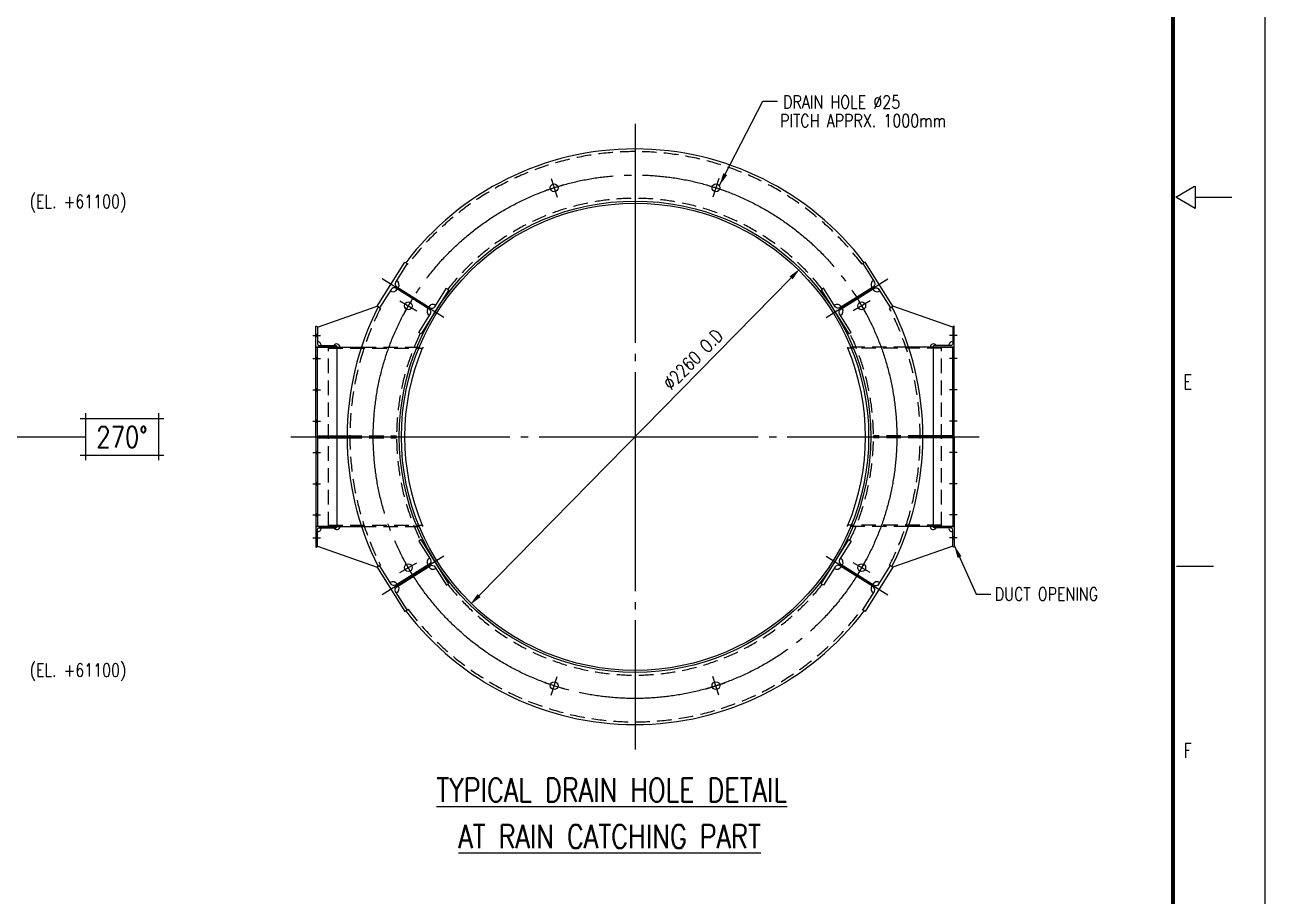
# Model space of a CAD drawing. Header units: millimetres. Extents: x 0 to 134087, y -49114 to 20834.
# Drawn here: x 52585 to 58531, y -25601 to -21424 of the extents above; entities that cross this region are included whole.
import ezdxf
from ezdxf.enums import TextEntityAlignment as Align

# ---------------------------------------------------------------- set-up
doc = ezdxf.new("R2010")
doc.units = ezdxf.units.MM
doc.header["$LTSCALE"] = 35
doc.linetypes.add('JNK-CENTER', pattern=[34, 30, -1.5, 1, -1.5])
doc.linetypes.add('JNK-HIDDEN', pattern=[3, 2, -1])
for name, color, linetype in [('CEN-R', 1, 'JNK-CENTER'), ('CON-C', 4, 'Continuous'), ('CON-G', 3, 'Continuous'), ('CON-Y', 2, 'Continuous'), ('Dim-W', 7, 'Continuous'), ('HID-Y', 2, 'JNK-HIDDEN'), ('STL-OBJT', 7, 'Continuous'), ('TXT-Y', 2, 'Continuous')]:
    doc.layers.add(name, color=color, linetype=linetype)
doc.styles.add('ROMANS', font='ROMANS.shx', dxfattribs={"width": 0.8})
doc.styles.add('SIMPLEX', font='simplex.shx', dxfattribs={"width": 0.8})
doc.dimstyles.new('DIM25', dxfattribs={"dimscale": 25, "dimtxt": 2.5, "dimasz": 2.5, "dimexe": 1, "dimexo": 1, "dimgap": 1, "dimtad": 1, "dimdec": 1, "dimdsep": 46, "dimtxsty": 'SIMPLEX', "dimcen": 0, "dimclrt": 2, "dimazin": 2, "dimtfac": 1, "dimtdec": 1, "dimtix": 1, "dimtmove": 2, "dimatfit": 0, "dimfxl": 0.18, "dimtolj": 1, "dimtzin": 0, "dimarcsym": 0})

# ---------------------------------------------------------------- blocks, each defined once
blk = doc.blocks.new('TITLE')
at = {"color": 7}
for p, q in [((841, 0), (841, 594.85)), ((823.88, 301.14), (827.42, 303.26)), ((827.56, 303.26), (827.56, 299.02)), ((827.56, 299.02), (823.88, 301.14)), ((827.56, 301.14), (834.63, 301.14)), ((824.02, 230.41), (831.1, 230.41))]:
    blk.add_line(p, q, dxfattribs=at)
at = {"color": 7, "const_width": 0.707}
blk.add_lwpolyline([(823.32, 17.33), (823.32, 577.17)], dxfattribs=at)
at = {"color": 7, "style": 'ROMANS', "width": 0.7}
for s, p in [('E', (826.15, 265.77)), ('F', (826.15, 195.04))]:
    blk.add_text(s, height=2.83, dxfattribs=at).set_placement(p, align=Align.MIDDLE)
blk = doc.blocks.new('NORTH-AG')
at = {"layer": 'CON-Y'}
for p, q in [((-8, 3.5), (8, 3.5)), ((-7, 4.5), (-7, -4.5)), ((7, 4.5), (7, -4.5)), ((-8, -3.5), (8, -3.5))]:
    blk.add_line(p, q, dxfattribs=at)
at = {"layer": 'CON-C', "style": 'SIMPLEX', "width": 0.8}
blk.add_attdef('0', text='', height=4, dxfattribs=at).set_placement((0, -2.06), align=Align.CENTER)
blk = doc.blocks.new('*D1195')
at = {"layer": 'DEFPOINTS', "color": 0, "transparency": 16777216}
for p in [(56302.1, -22592.4), (54718.7, -24205)]:
    blk.add_point(p, dxfattribs=at)
at = {"layer": 'Dim-W', "color": 0, "lineweight": -2, "transparency": 16777216}
blk.add_line((54762.5, -24160.5), (56258.3, -22637), dxfattribs=at)
at = {"layer": 'Dim-W', "color": 0, "transparency": 16777216}
for points in [[(56250.8, -22629.7), (56265.7, -22644.3), (56302.1, -22592.4)], [(54755.1, -24153.2), (54769.9, -24167.7), (54718.7, -24205)]]:
    blk.add_solid(points, dxfattribs=at)
at = {"layer": 'Dim-W', "color": 2, "transparency": 16777216, "insert": (55788.2, -23027.8), "char_height": 62.5, "attachment_point": 5, "rotation": 45.52499, "style": 'SIMPLEX', "bg_fill": 3, "box_fill_scale": 1.1, "bg_fill_color": 256, "bg_fill_true_color": 13158600, "bg_fill_transparency": 0}
blk.add_mtext('\\A1;∅2260 O.D', dxfattribs=at)

msp = doc.modelspace()

# ---------------------------------------------------------------- linework, layer by layer
at = {"layer": 'CEN-R'}
for p, q in [((55510.3927, -21898.7306), (55510.3927, -24898.7306)), ((55108.0502, -22160.4477), (55137.0916, -22249.828)), ((55912.7352, -22160.4477), (55883.6938, -22249.828)), ((55167.261, -22190.6172), (55077.8808, -22219.6586)), ((55853.5244, -22190.6172), (55942.9046, -22219.6586)), ((54594.5008, -22826.4178), (54297.6839, -22640.9461)), ((56426.2847, -22826.4178), (56723.1015, -22640.9461)), ((54382.8261, -22747.7297), (54464.2151, -22794.7197)), ((54447.0156, -22730.5302), (54400.0256, -22811.9192)), ((56637.9593, -22747.7297), (56556.5703, -22794.7197)), ((56573.7698, -22730.5302), (56620.7598, -22811.9192)), ((53965.3927, -22913.7306), (54002.3927, -22913.7306)), ((57055.3927, -22913.7306), (57018.3927, -22913.7306)), ((53965.3927, -23023.7306), (54002.3927, -23023.7306)), ((57055.3927, -23023.7306), (57018.3927, -23023.7306)), ((53965.3927, -23173.7306), (54002.3927, -23173.7306)), ((57055.3927, -23173.7306), (57018.3927, -23173.7306)), ((53965.3927, -23323.7306), (54002.3927, -23323.7306)), ((57055.3927, -23323.7306), (57018.3927, -23323.7306)), ((49984.2682, -23398.7306), (52684.2682, -23398.7306)), ((52684.2682, -23398.7306), (52775.9877, -23398.7306)), ((53860.3927, -23398.7306), (57160.3927, -23398.7306)), ((53965.3927, -23473.7306), (54002.3927, -23473.7306)), ((57055.3927, -23473.7306), (57018.3927, -23473.7306)), ((53965.3927, -23623.7306), (54002.3927, -23623.7306)), ((57055.3927, -23623.7306), (57018.3927, -23623.7306)), ((53965.3927, -23773.7306), (54002.3927, -23773.7306)), ((57055.3927, -23773.7306), (57018.3927, -23773.7306)), ((53965.3927, -23883.7306), (54002.3927, -23883.7306)), ((57055.3927, -23883.7306), (57018.3927, -23883.7306)), ((54594.5008, -23971.0434), (54297.6839, -24156.5152)), ((54382.8261, -24049.7315), (54464.2151, -24002.7415)), ((54447.0156, -24066.931), (54400.0256, -23985.542)), ((56426.2847, -23971.0434), (56723.1015, -24156.5152)), ((56637.9593, -24049.7315), (56556.5703, -24002.7415)), ((56573.7698, -24066.931), (56620.7598, -23985.542)), ((55108.0502, -24637.0135), (55137.0916, -24547.6332)), ((55912.7352, -24637.0135), (55883.6938, -24547.6332)), ((55167.261, -24606.8441), (55077.8808, -24577.8027)), ((55853.5244, -24606.8441), (55942.9046, -24577.8027))]:
    msp.add_line(p, q, dxfattribs=at)
at = {"layer": 'CON-G'}
for p, q in [((54418.1989, -22568.8549), (54422.2077, -22571.3598)), ((56602.5865, -22568.8549), (56598.5777, -22571.3598)), ((53987.3927, -22873.7306), (54273.8464, -22773.448)), ((57033.3927, -22873.7306), (56746.939, -22773.448)), ((54285.7191, -22780.8669), (54289.7279, -22783.3719)), ((56735.0663, -22780.8669), (56731.0575, -22783.3719)), ((53980.3927, -22968.7306), (54199.0956, -22968.7306)), ((53980.3927, -23398.7306), (53980.3927, -22968.7306)), ((53987.3927, -23398.7306), (53987.3927, -22968.7306)), ((54080.3927, -22968.7306), (54080.3927, -23828.7306)), ((57040.3927, -22968.7306), (56821.6898, -22968.7306)), ((56940.3927, -22968.7306), (56940.3927, -23828.7306)), ((57033.3927, -23398.7306), (57033.3927, -22968.7306)), ((57040.3927, -23398.7306), (57040.3927, -22968.7306)), ((53980.3927, -23398.7306), (53980.3927, -23828.7306)), ((53987.3927, -23393.7306), (54130.4018, -23393.7306)), ((53987.3927, -23398.7306), (53987.3927, -23828.7306)), ((53987.3927, -23403.7306), (54130.4018, -23403.7306)), ((57033.3927, -23393.7306), (56890.3837, -23393.7306)), ((57033.3927, -23403.7306), (56890.3837, -23403.7306)), ((57033.3927, -23398.7306), (57033.3927, -23828.7306)), ((57040.3927, -23398.7306), (57040.3927, -23828.7306)), ((53980.3927, -23828.7306), (54199.0956, -23828.7306)), ((57040.3927, -23828.7306), (56821.6898, -23828.7306)), ((53987.3927, -23923.7306), (54273.8464, -24024.0132)), ((57033.3927, -23923.7306), (56746.939, -24024.0132)), ((54285.7191, -24016.5943), (54289.7279, -24014.0893)), ((56735.0663, -24016.5943), (56731.0575, -24014.0893)), ((54418.1989, -24228.6063), (54422.2077, -24226.1014)), ((56602.5865, -24228.6063), (56598.5777, -24226.1014))]:
    msp.add_line(p, q, dxfattribs=at)
for points in [[(54485.8585, -22905.9278), (54473.9858, -22898.509), (54529.3623, -22809.888, 0.414213562), (54524.2723, -22787.8405), (54363.1431, -22687.1558, 0.414213562), (54341.0957, -22692.2459), (54285.7191, -22780.8669), (54273.8464, -22773.448), (54406.3262, -22561.436), (54418.1989, -22568.8549), (54362.8224, -22657.4759, 0.414213562), (54367.9124, -22679.5234), (54529.0416, -22780.208, 0.414213562), (54551.089, -22775.118), (54606.4656, -22686.497), (54618.3383, -22693.9158)], [(56534.927, -22905.9278), (56546.7996, -22898.509), (56491.4231, -22809.888, -0.414213562), (56496.5131, -22787.8405), (56657.6423, -22687.1558, -0.414213562), (56679.6898, -22692.2459), (56735.0663, -22780.8669), (56746.939, -22773.448), (56614.4592, -22561.436), (56602.5865, -22568.8549), (56657.9631, -22657.4759, -0.414213562), (56652.873, -22679.5234), (56491.7439, -22780.208, -0.414213562), (56469.6964, -22775.118), (56414.3198, -22686.497), (56402.4472, -22693.9158)], [(53980.3927, -22968.7306), (53980.3927, -22868.7306), (53982.3927, -22868.7306, -0.414213562), (53987.3927, -22873.7306), (53987.3927, -22951.7306, 0.414213562), (53997.3927, -22961.7306), (54075.3927, -22961.7306, -0.414213562), (54080.3927, -22966.7306), (54080.3927, -22968.7306)], [(57040.3927, -22968.7306), (57040.3927, -22868.7306), (57038.3927, -22868.7306, 0.414213562), (57033.3927, -22873.7306), (57033.3927, -22951.7306, -0.414213562), (57023.3927, -22961.7306), (56945.3927, -22961.7306, 0.414213562), (56940.3927, -22966.7306), (56940.3927, -22968.7306)], [(53980.3927, -23828.7306), (53980.3927, -23928.7306), (53982.3927, -23928.7306, 0.414213562), (53987.3927, -23923.7306), (53987.3927, -23845.7306, -0.414213562), (53997.3927, -23835.7306), (54075.3927, -23835.7306, 0.414213562), (54080.3927, -23830.7306), (54080.3927, -23828.7306)], [(57040.3927, -23828.7306), (57040.3927, -23928.7306), (57038.3927, -23928.7306, -0.414213562), (57033.3927, -23923.7306), (57033.3927, -23845.7306, 0.414213562), (57023.3927, -23835.7306), (56945.3927, -23835.7306, -0.414213562), (56940.3927, -23830.7306), (56940.3927, -23828.7306)], [(54485.8585, -23891.5334), (54473.9858, -23898.9522), (54529.3623, -23987.5733, -0.414213562), (54524.2723, -24009.6207), (54363.1431, -24110.3054, -0.414213562), (54341.0957, -24105.2153), (54285.7191, -24016.5943), (54273.8464, -24024.0132), (54406.3262, -24236.0252), (54418.1989, -24228.6063), (54362.8224, -24139.9853, -0.414213562), (54367.9124, -24117.9378), (54529.0416, -24017.2532, -0.414213562), (54551.089, -24022.3432), (54606.4656, -24110.9643), (54618.3383, -24103.5454)], [(56534.927, -23891.5334), (56546.7996, -23898.9522), (56491.4231, -23987.5733, 0.414213562), (56496.5131, -24009.6207), (56657.6423, -24110.3054, 0.414213562), (56679.6898, -24105.2153), (56735.0663, -24016.5943), (56746.939, -24024.0132), (56614.4592, -24236.0252), (56602.5865, -24228.6063), (56657.9631, -24139.9853, 0.414213562), (56652.873, -24117.9378), (56491.7439, -24017.2532, 0.414213562), (56469.6964, -24022.3432), (56414.3198, -24110.9643), (56402.4472, -24103.5454)]]:
    msp.add_lwpolyline(points, format="xyb", close=True, dxfattribs=at)
for centre, radius in [((55122.5764, -22205.1547), 18.75), ((55898.209, -22205.1547), 18.75), ((55510.3927, -23398.7306), 1130), ((55510.3927, -23398.7306), 1120), ((54423.5206, -22771.2247), 18.75), ((56597.2648, -22771.2247), 18.75), ((54423.5206, -24026.2365), 18.75), ((56597.2648, -24026.2365), 18.75), ((55122.5764, -24592.3065), 18.75), ((55898.209, -24592.3065), 18.75)]:
    msp.add_circle(centre, radius, dxfattribs=at)
for centre, radius, start, end in [((55510.3927, -23398.7306), 1380, 37.19695826, 142.80304174), ((54354.3436, -22671.0447), 25, 328, 58), ((56666.4418, -22671.0447), 25, 122, 212), ((54349.5744, -22678.6771), 25, 238, 328), ((56671.211, -22678.6771), 25, 212, 302), ((54542.6103, -22788.6868), 25, 58, 148), ((56478.1751, -22788.6868), 25, 32, 122), ((55510.3927, -23398.7306), 1380, 153.19695826, 206.80304174), ((54537.8411, -22796.3192), 25, 148, 238), ((56482.9444, -22796.3192), 25, 302, 32), ((55510.3927, -23398.7306), 1380, 333.19695826, 26.80304174), ((53990.3216, -22958.8017), 15, 348.73996217, 101.26003783), ((57030.4638, -22958.8017), 15, 78.73996217, 191.26003783), ((54080.3927, -22968.7306), 15, 0, 152.18186072), ((55510.3927, -23398.7306), 1105, 157.43629593, 202.56370407), ((55510.3927, -23398.7306), 1105, 337.43629593, 22.56370407), ((56940.3927, -22968.7306), 15, 27.81813928, 180), ((53990.3216, -23838.6595), 15, 258.73996217, 11.26003783), ((54080.3927, -23828.7306), 15, 207.81813928, 0), ((56940.3927, -23828.7306), 15, 180, 332.18186072), ((57030.4638, -23838.6595), 15, 168.73996217, 281.26003783), ((54537.8411, -24001.142), 25, 122, 212), ((54542.6103, -24008.7745), 25, 212, 302), ((56478.1751, -24008.7745), 25, 238, 328), ((56482.9444, -24001.142), 25, 328, 58), ((54349.5744, -24118.7841), 25, 32, 122), ((54354.3436, -24126.4165), 25, 302, 32), ((56666.4418, -24126.4165), 25, 148, 238), ((56671.211, -24118.7841), 25, 58, 148), ((55510.3927, -23398.7306), 1380, 217.19695826, 322.80304174)]:
    msp.add_arc(centre, radius, start, end, dxfattribs=at)
at = {"layer": 'CON-Y'}
msp.add_line((52775.9877, -23398.7306), (52875.9877, -23398.7306), dxfattribs=at)
at = {"layer": 'Dim-W', "ltscale": 0.5}
for points in [[(53987.3927, -22904.7306), (53980.3927, -22904.7306), (53987.3927, -22922.7306), (53980.3927, -22922.7306)], [(57033.3927, -22904.7306), (57040.3927, -22904.7306), (57033.3927, -22922.7306), (57040.3927, -22922.7306)], [(53987.3927, -23014.7306), (53980.3927, -23014.7306), (53987.3927, -23032.7306), (53980.3927, -23032.7306)], [(57033.3927, -23014.7306), (57040.3927, -23014.7306), (57033.3927, -23032.7306), (57040.3927, -23032.7306)], [(53987.3927, -23164.7306), (53980.3927, -23164.7306), (53987.3927, -23182.7306), (53980.3927, -23182.7306)], [(57033.3927, -23164.7306), (57040.3927, -23164.7306), (57033.3927, -23182.7306), (57040.3927, -23182.7306)], [(53987.3927, -23314.7306), (53980.3927, -23314.7306), (53987.3927, -23332.7306), (53980.3927, -23332.7306)], [(57033.3927, -23314.7306), (57040.3927, -23314.7306), (57033.3927, -23332.7306), (57040.3927, -23332.7306)], [(53987.3927, -23482.7306), (53980.3927, -23482.7306), (53987.3927, -23464.7306), (53980.3927, -23464.7306)], [(57033.3927, -23482.7306), (57040.3927, -23482.7306), (57033.3927, -23464.7306), (57040.3927, -23464.7306)], [(53987.3927, -23632.7306), (53980.3927, -23632.7306), (53987.3927, -23614.7306), (53980.3927, -23614.7306)], [(57033.3927, -23632.7306), (57040.3927, -23632.7306), (57033.3927, -23614.7306), (57040.3927, -23614.7306)], [(53987.3927, -23782.7306), (53980.3927, -23782.7306), (53987.3927, -23764.7306), (53980.3927, -23764.7306)], [(57033.3927, -23782.7306), (57040.3927, -23782.7306), (57033.3927, -23764.7306), (57040.3927, -23764.7306)], [(53987.3927, -23892.7306), (53980.3927, -23892.7306), (53987.3927, -23874.7306), (53980.3927, -23874.7306)], [(57033.3927, -23892.7306), (57040.3927, -23892.7306), (57033.3927, -23874.7306), (57040.3927, -23874.7306)]]:
    msp.add_solid(points, dxfattribs=at)
at = {"layer": 'HID-Y'}
for p, q in [((54040.3927, -23828.7306), (54040.3927, -22968.7306)), ((54040.3927, -22974.7306), (54492.4905, -22974.7306)), ((54199.0956, -22968.7306), (54492.4905, -22968.7306)), ((54492.4905, -22968.7306), (54492.4905, -22974.7306)), ((56821.6898, -22968.7306), (56528.295, -22968.7306)), ((56528.295, -22968.7306), (56528.295, -22974.7306)), ((56980.3927, -22974.7306), (56528.295, -22974.7306)), ((56980.3927, -23828.7306), (56980.3927, -22968.7306)), ((54130.4018, -23393.7306), (54367.4036, -23393.7306)), ((54130.4018, -23403.7306), (54367.4036, -23403.7306)), ((56890.3837, -23393.7306), (56653.3818, -23393.7306)), ((56890.3837, -23403.7306), (56653.3818, -23403.7306)), ((54040.3927, -23822.7306), (54492.4905, -23822.7306)), ((54199.0956, -23828.7306), (54492.4905, -23828.7306)), ((54464.0144, -23828.7306), (54464.0144, -23828.7306)), ((54492.4905, -23828.7306), (54492.4905, -23822.7306)), ((56980.3927, -23822.7306), (56528.295, -23822.7306)), ((56528.295, -23828.7306), (56528.295, -23822.7306)), ((56821.6898, -23828.7306), (56528.295, -23828.7306)), ((56556.771, -23828.7306), (56556.771, -23828.7306))]:
    msp.add_line(p, q, dxfattribs=at)
for radius, start, end in [(1367, 37.24651862, 142.75348138), (1143, 38.27850035, 141.72149965), (1367, 153.24651862, 206.75348138), (1367, 333.24651862, 26.75348138), (1143, 154.27850035, 205.72149965), (1143, 334.27850035, 25.72149965), (1143, 218.27850035, 321.72149965), (1367, 217.24651862, 322.75348138)]:
    msp.add_arc((55510.3927, -23398.7306), radius, start, end, dxfattribs=at)
at = {"layer": 'STL-OBJT'}
for p, q in [((56122.9157, -21789.8254), (56193.5655, -21789.8254)), ((57145.7507, -24153.4542), (57215.6234, -24153.4542))]:
    msp.add_line(p, q, dxfattribs=at)

# ---------------------------------------------------------------- block references
at = {"linetype": 'ByBlock', "xscale": 24.99999999749996, "yscale": 24.99999999749996, "zscale": 24.99999999749996}
msp.add_blockref('TITLE', (37506.4576, -29779.1803), dxfattribs=at)
at = {"layer": 'CON-Y', "xscale": 25, "yscale": 25, "zscale": 25}
msp.add_blockref('NORTH-AG', (53050.9877, -23398.7306), dxfattribs=at).add_auto_attribs({'0': '270%%D'})

# ---------------------------------------------------------------- texts
at = {"layer": 'CON-C', "style": 'SIMPLEX', "width": 0.8}
for s, p in [('%%UTYPICAL DRAIN HOLE DETAIL', (54557.8793, -25148.6894)), ('%%UAT RAIN CATCHING PART', (54663.4184, -25371.362))]:
    msp.add_text(s, height=112.5, dxfattribs=at).set_placement(p)
at = {"layer": 'TXT-Y', "color": 2, "style": 'SIMPLEX', "width": 0.8}
for s, p in [('DRAIN HOLE %%C25', (56220.022, -21825.4124)), ('PITCH APPRX. 1000mm', (56206.1242, -21914.7273)), ('(EL. +61100)', (52608.4581, -22302.1746)), ('DUCT OPENING', (57235.2214, -24184.2918)), ('(EL. +61100)', (52608.4581, -24548.8581))]:
    msp.add_text(s, height=62.5, dxfattribs=at).set_placement(p)

# ---------------------------------------------------------------- leaders
at = {"layer": 'Dim-W'}
for points, override in [([(55914.2478, -22195.4428), (56122.9157, -21789.8254)], {"dimdec": 0, "dimtdec": 0, "dimtix": 0, "dimatfit": 2, "dimtfill": 1}), ([(57040.3927, -23918.503), (57145.7507, -24153.4542)], {"dimgap": 1, "dimtad": 0, "dimtix": 0, "dimtfill": 1})]:
    msp.add_leader(points, dimstyle='DIM25', override=override, dxfattribs=at)

# ---------------------------------------------------------------- next in the draw order: dimensions: what is measured, and where the dimension line sits
dim = msp.add_diameter_dim_2p(p1=(54718.7169, -24205.049), p2=(56302.0685, -22592.4122), text='<> O.D', dimstyle='DIM25', override={"dimdec": 0, "dimtdec": 0, "dimtix": 0, "dimatfit": 2, "dimtfill": 1}, dxfattribs=at)
dim.commit()
dim.dimension.update_dxf_attribs({"geometry": '*D1195', "text_midpoint": (55788.2061, -23027.8157), "dimtype": 163})

# ---------------------------------------------------------------- next in the draw order: linework, layer by layer
at = {"layer": 'CEN-R'}
msp.add_circle((55510.3927, -23398.7306), 1255, dxfattribs=at)

doc.saveas('drawing.dxf')
